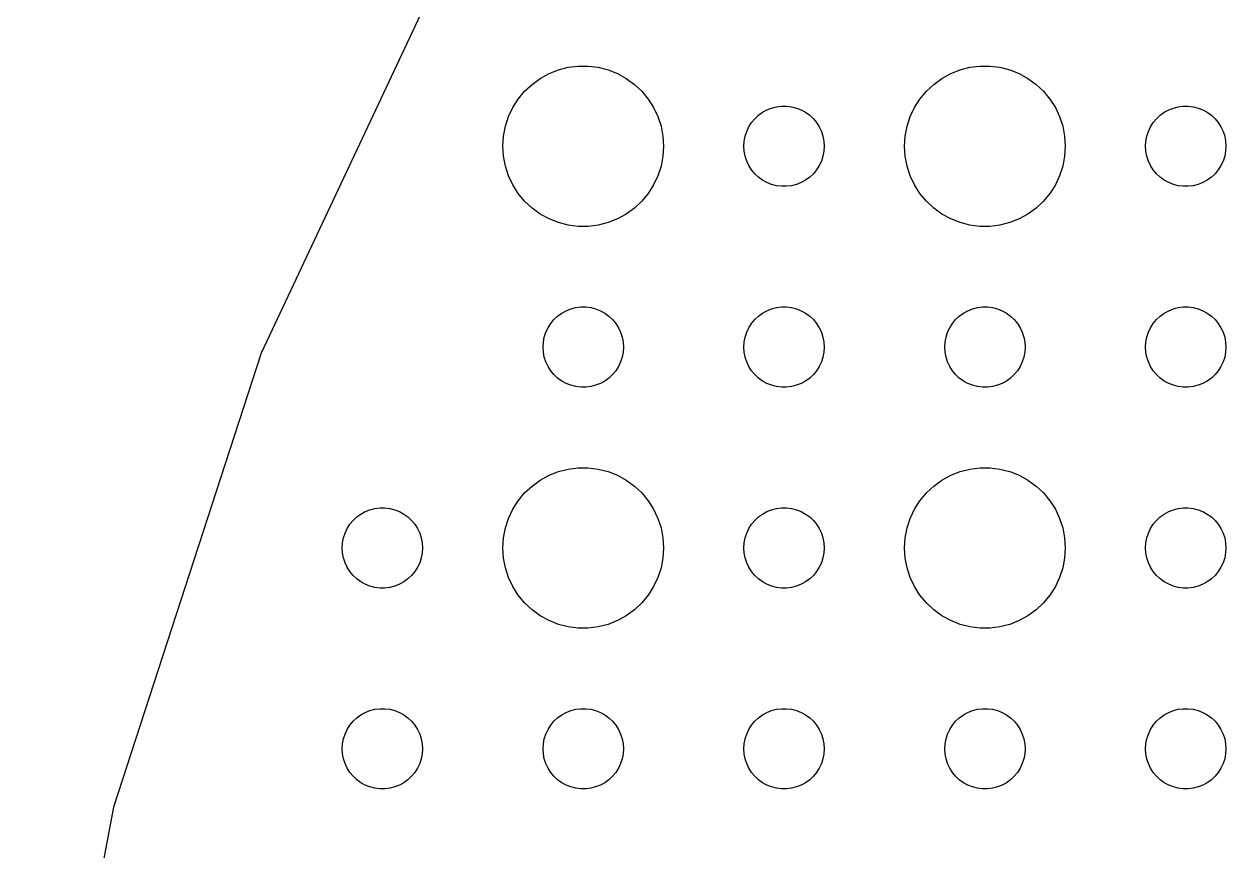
# Model space of a CAD drawing. Header units: metres. Extents: x -142 to 142, y -142 to 142.
# Drawn here: x -140.88 to -96, y 33.68 to 64.56 of the extents above; entities that cross this region are included whole.
import ezdxf

# ---------------------------------------------------------------- set-up
doc = ezdxf.new("R2010")
doc.units = ezdxf.units.M

msp = doc.modelspace()

# ---------------------------------------------------------------- linework, layer by layer
for p, q in [((-124.436, 68.409), (-132.028, 52.2737)), ((-121.277, 62.7145), (-120.927, 62.8532)), ((-120.927, 62.8532), (-120.562, 62.9469)), ((-120.562, 62.9469), (-120.188, 62.9941)), ((-120.188, 62.9941), (-119.812, 62.9941)), ((-119.812, 62.9941), (-119.438, 62.9469)), ((-119.438, 62.9469), (-119.073, 62.8532)), ((-119.073, 62.8532), (-118.723, 62.7145)), ((-106.277, 62.7145), (-105.927, 62.8532)), ((-105.927, 62.8532), (-105.562, 62.9469)), ((-105.562, 62.9469), (-105.188, 62.9941)), ((-105.188, 62.9941), (-104.812, 62.9941)), ((-104.812, 62.9941), (-104.438, 62.9469)), ((-104.438, 62.9469), (-104.073, 62.8532)), ((-104.073, 62.8532), (-103.723, 62.7145)), ((-121.912, 62.3115), (-121.607, 62.533)), ((-121.607, 62.533), (-121.277, 62.7145)), ((-118.723, 62.7145), (-118.393, 62.533)), ((-118.393, 62.533), (-118.088, 62.3115)), ((-106.912, 62.3115), (-106.607, 62.533)), ((-106.607, 62.533), (-106.277, 62.7145)), ((-103.723, 62.7145), (-103.393, 62.533)), ((-103.393, 62.533), (-103.088, 62.3115)), ((-122.427, 61.7634), (-122.187, 62.0536)), ((-122.187, 62.0536), (-121.912, 62.3115)), ((-118.088, 62.3115), (-117.813, 62.0536)), ((-117.813, 62.0536), (-117.573, 61.7634)), ((-107.427, 61.7634), (-107.187, 62.0536)), ((-107.187, 62.0536), (-106.912, 62.3115)), ((-103.088, 62.3115), (-102.813, 62.0536)), ((-102.813, 62.0536), (-102.573, 61.7634)), ((-122.629, 61.4453), (-122.427, 61.7634)), ((-117.573, 61.7634), (-117.371, 61.4453)), ((-112.781, 61.4734), (-112.594, 61.497)), ((-112.594, 61.497), (-112.406, 61.497)), ((-112.406, 61.497), (-112.219, 61.4734)), ((-107.629, 61.4453), (-107.427, 61.7634)), ((-102.573, 61.7634), (-102.371, 61.4453)), ((-97.7811, 61.4734), (-97.5942, 61.497)), ((-97.5942, 61.497), (-97.4058, 61.497)), ((-97.4058, 61.497), (-97.2189, 61.4734)), ((-122.906, 60.7461), (-122.789, 61.1044)), ((-122.789, 61.1044), (-122.629, 61.4453)), ((-117.371, 61.4453), (-117.211, 61.1044)), ((-117.211, 61.1044), (-117.094, 60.7461)), ((-113.593, 61.0268), (-113.456, 61.1558)), ((-113.456, 61.1558), (-113.304, 61.2665)), ((-113.304, 61.2665), (-113.139, 61.3572)), ((-113.139, 61.3572), (-112.964, 61.4266)), ((-112.964, 61.4266), (-112.781, 61.4734)), ((-112.219, 61.4734), (-112.036, 61.4266)), ((-112.036, 61.4266), (-111.861, 61.3572)), ((-111.861, 61.3572), (-111.696, 61.2665)), ((-111.696, 61.2665), (-111.544, 61.1558)), ((-111.544, 61.1558), (-111.407, 61.0268)), ((-107.906, 60.7461), (-107.789, 61.1044)), ((-107.789, 61.1044), (-107.629, 61.4453)), ((-102.371, 61.4453), (-102.211, 61.1044)), ((-102.211, 61.1044), (-102.094, 60.7461)), ((-98.5934, 61.0268), (-98.4561, 61.1558)), ((-98.4561, 61.1558), (-98.3037, 61.2665)), ((-98.3037, 61.2665), (-98.1387, 61.3572)), ((-98.1387, 61.3572), (-97.9635, 61.4266)), ((-97.9635, 61.4266), (-97.7811, 61.4734)), ((-97.2189, 61.4734), (-97.0365, 61.4266)), ((-97.0365, 61.4266), (-96.8613, 61.3572)), ((-96.8613, 61.3572), (-96.6963, 61.2665)), ((-96.6963, 61.2665), (-96.5439, 61.1558)), ((-96.5439, 61.1558), (-96.4065, 61.0268)), ((-122.976, 60.376), (-122.906, 60.7461)), ((-117.094, 60.7461), (-117.024, 60.376)), ((-113.895, 60.5522), (-113.814, 60.7226)), ((-113.814, 60.7226), (-113.714, 60.8817)), ((-113.714, 60.8817), (-113.593, 61.0268)), ((-111.407, 61.0268), (-111.286, 60.8817)), ((-111.286, 60.8817), (-111.186, 60.7226)), ((-111.186, 60.7226), (-111.105, 60.5522)), ((-107.976, 60.376), (-107.906, 60.7461)), ((-102.094, 60.7461), (-102.024, 60.376)), ((-98.8947, 60.5522), (-98.8145, 60.7226)), ((-98.8145, 60.7226), (-98.7135, 60.8817)), ((-98.7135, 60.8817), (-98.5934, 61.0268)), ((-96.4065, 61.0268), (-96.2865, 60.8817)), ((-96.2865, 60.8817), (-96.1855, 60.7226)), ((-96.1855, 60.7226), (-96.1053, 60.5522)), ((-123, 60), (-122.976, 60.376)), ((-117.024, 60.376), (-117, 60)), ((-114, 60), (-113.988, 60.188)), ((-113.988, 60.188), (-113.953, 60.373)), ((-113.953, 60.373), (-113.895, 60.5522)), ((-111.105, 60.5522), (-111.047, 60.373)), ((-111.047, 60.373), (-111.012, 60.188)), ((-111.012, 60.188), (-111, 60)), ((-108, 60), (-107.976, 60.376)), ((-102.024, 60.376), (-102, 60)), ((-99, 60), (-98.9882, 60.188)), ((-98.9882, 60.188), (-98.9529, 60.373)), ((-98.9529, 60.373), (-98.8947, 60.5522)), ((-96.1053, 60.5522), (-96.0471, 60.373)), ((-96.0471, 60.373), (-96.0118, 60.188)), ((-96.0118, 60.188), (-96, 60)), ((-122.976, 59.624), (-123, 60)), ((-117, 60), (-117.024, 59.624)), ((-113.988, 59.812), (-114, 60)), ((-113.953, 59.627), (-113.988, 59.812)), ((-111.012, 59.812), (-111.047, 59.627)), ((-111, 60), (-111.012, 59.812)), ((-107.976, 59.624), (-108, 60)), ((-102, 60), (-102.024, 59.624)), ((-98.9882, 59.812), (-99, 60)), ((-98.9529, 59.627), (-98.9882, 59.812)), ((-96.0118, 59.812), (-96.0471, 59.627)), ((-96, 60), (-96.0118, 59.812)), ((-122.906, 59.2539), (-122.976, 59.624)), ((-122.789, 58.8956), (-122.906, 59.2539)), ((-117.094, 59.2539), (-117.211, 58.8956)), ((-117.024, 59.624), (-117.094, 59.2539)), ((-113.895, 59.4478), (-113.953, 59.627)), ((-113.814, 59.2774), (-113.895, 59.4478)), ((-113.714, 59.1183), (-113.814, 59.2774)), ((-111.186, 59.2774), (-111.286, 59.1183)), ((-111.105, 59.4478), (-111.186, 59.2774)), ((-111.047, 59.627), (-111.105, 59.4478)), ((-107.906, 59.2539), (-107.976, 59.624)), ((-107.789, 58.8956), (-107.906, 59.2539)), ((-102.094, 59.2539), (-102.211, 58.8956)), ((-102.024, 59.624), (-102.094, 59.2539)), ((-98.8947, 59.4478), (-98.9529, 59.627)), ((-98.8145, 59.2774), (-98.8947, 59.4478)), ((-98.7135, 59.1183), (-98.8145, 59.2774)), ((-96.1855, 59.2774), (-96.2865, 59.1183)), ((-96.1053, 59.4478), (-96.1855, 59.2774)), ((-96.0471, 59.627), (-96.1053, 59.4478)), ((-122.629, 58.5547), (-122.789, 58.8956)), ((-117.211, 58.8956), (-117.371, 58.5547)), ((-113.593, 58.9732), (-113.714, 59.1183)), ((-113.456, 58.8442), (-113.593, 58.9732)), ((-113.304, 58.7335), (-113.456, 58.8442)), ((-111.544, 58.8442), (-111.696, 58.7335)), ((-111.407, 58.9732), (-111.544, 58.8442)), ((-111.286, 59.1183), (-111.407, 58.9732)), ((-107.629, 58.5547), (-107.789, 58.8956)), ((-102.211, 58.8956), (-102.371, 58.5547)), ((-98.5934, 58.9732), (-98.7135, 59.1183)), ((-98.4561, 58.8442), (-98.5934, 58.9732)), ((-98.3037, 58.7335), (-98.4561, 58.8442)), ((-96.5439, 58.8442), (-96.6963, 58.7335)), ((-96.4065, 58.9732), (-96.5439, 58.8442)), ((-96.2865, 59.1183), (-96.4065, 58.9732)), ((-122.427, 58.2366), (-122.629, 58.5547)), ((-117.371, 58.5547), (-117.573, 58.2366)), ((-113.139, 58.6428), (-113.304, 58.7335)), ((-112.964, 58.5734), (-113.139, 58.6428)), ((-112.781, 58.5266), (-112.964, 58.5734)), ((-112.594, 58.503), (-112.781, 58.5266)), ((-112.406, 58.503), (-112.594, 58.503)), ((-112.219, 58.5266), (-112.406, 58.503)), ((-112.036, 58.5734), (-112.219, 58.5266)), ((-111.861, 58.6428), (-112.036, 58.5734)), ((-111.696, 58.7335), (-111.861, 58.6428)), ((-107.427, 58.2366), (-107.629, 58.5547)), ((-102.371, 58.5547), (-102.573, 58.2366)), ((-98.1387, 58.6428), (-98.3037, 58.7335)), ((-97.9635, 58.5734), (-98.1387, 58.6428)), ((-97.7811, 58.5266), (-97.9635, 58.5734)), ((-97.5942, 58.503), (-97.7811, 58.5266)), ((-97.4058, 58.503), (-97.5942, 58.503)), ((-97.2189, 58.5266), (-97.4058, 58.503)), ((-97.0365, 58.5734), (-97.2189, 58.5266)), ((-96.8613, 58.6428), (-97.0365, 58.5734)), ((-96.6963, 58.7335), (-96.8613, 58.6428)), ((-122.187, 57.9464), (-122.427, 58.2366)), ((-121.912, 57.6885), (-122.187, 57.9464)), ((-117.813, 57.9464), (-118.088, 57.6885)), ((-117.573, 58.2366), (-117.813, 57.9464)), ((-107.187, 57.9464), (-107.427, 58.2366)), ((-106.912, 57.6885), (-107.187, 57.9464)), ((-102.813, 57.9464), (-103.088, 57.6885)), ((-102.573, 58.2366), (-102.813, 57.9464)), ((-121.607, 57.467), (-121.912, 57.6885)), ((-121.277, 57.2855), (-121.607, 57.467)), ((-118.393, 57.467), (-118.723, 57.2855)), ((-118.088, 57.6885), (-118.393, 57.467)), ((-106.607, 57.467), (-106.912, 57.6885)), ((-106.277, 57.2855), (-106.607, 57.467)), ((-103.393, 57.467), (-103.723, 57.2855)), ((-103.088, 57.6885), (-103.393, 57.467)), ((-120.927, 57.1468), (-121.277, 57.2855)), ((-120.562, 57.0531), (-120.927, 57.1468)), ((-120.188, 57.0059), (-120.562, 57.0531)), ((-119.812, 57.0059), (-120.188, 57.0059)), ((-119.438, 57.0531), (-119.812, 57.0059)), ((-119.073, 57.1468), (-119.438, 57.0531)), ((-118.723, 57.2855), (-119.073, 57.1468)), ((-105.927, 57.1468), (-106.277, 57.2855)), ((-105.562, 57.0531), (-105.927, 57.1468)), ((-105.188, 57.0059), (-105.562, 57.0531)), ((-104.812, 57.0059), (-105.188, 57.0059)), ((-104.438, 57.0531), (-104.812, 57.0059)), ((-104.073, 57.1468), (-104.438, 57.0531)), ((-103.723, 57.2855), (-104.073, 57.1468)), ((-120.804, 53.7665), (-120.639, 53.8572)), ((-120.639, 53.8572), (-120.464, 53.9266)), ((-120.464, 53.9266), (-120.281, 53.9734)), ((-120.281, 53.9734), (-120.094, 53.997)), ((-120.094, 53.997), (-119.906, 53.997)), ((-119.906, 53.997), (-119.719, 53.9734)), ((-119.719, 53.9734), (-119.536, 53.9266)), ((-119.536, 53.9266), (-119.361, 53.8572)), ((-119.361, 53.8572), (-119.196, 53.7665)), ((-113.304, 53.7665), (-113.139, 53.8572)), ((-113.139, 53.8572), (-112.964, 53.9266)), ((-112.964, 53.9266), (-112.781, 53.9734)), ((-112.781, 53.9734), (-112.594, 53.997)), ((-112.594, 53.997), (-112.406, 53.997)), ((-112.406, 53.997), (-112.219, 53.9734)), ((-112.219, 53.9734), (-112.036, 53.9266)), ((-112.036, 53.9266), (-111.861, 53.8572)), ((-111.861, 53.8572), (-111.696, 53.7665)), ((-105.804, 53.7665), (-105.639, 53.8572)), ((-105.639, 53.8572), (-105.464, 53.9266)), ((-105.464, 53.9266), (-105.281, 53.9734)), ((-105.281, 53.9734), (-105.094, 53.997)), ((-105.094, 53.997), (-104.906, 53.997)), ((-104.906, 53.997), (-104.719, 53.9734)), ((-104.719, 53.9734), (-104.536, 53.9266)), ((-104.536, 53.9266), (-104.361, 53.8572)), ((-104.361, 53.8572), (-104.196, 53.7665)), ((-98.3037, 53.7665), (-98.1387, 53.8572)), ((-98.1387, 53.8572), (-97.9635, 53.9266)), ((-97.9635, 53.9266), (-97.7811, 53.9734)), ((-97.7811, 53.9734), (-97.5942, 53.997)), ((-97.5942, 53.997), (-97.4058, 53.997)), ((-97.4058, 53.997), (-97.2189, 53.9734)), ((-97.2189, 53.9734), (-97.0365, 53.9266)), ((-97.0365, 53.9266), (-96.8613, 53.8572)), ((-96.8613, 53.8572), (-96.6963, 53.7665)), ((-121.214, 53.3817), (-121.093, 53.5268)), ((-121.093, 53.5268), (-120.956, 53.6558)), ((-120.956, 53.6558), (-120.804, 53.7665)), ((-119.196, 53.7665), (-119.044, 53.6558)), ((-119.044, 53.6558), (-118.907, 53.5268)), ((-118.907, 53.5268), (-118.786, 53.3817)), ((-113.714, 53.3817), (-113.593, 53.5268)), ((-113.593, 53.5268), (-113.456, 53.6558)), ((-113.456, 53.6558), (-113.304, 53.7665)), ((-111.696, 53.7665), (-111.544, 53.6558)), ((-111.544, 53.6558), (-111.407, 53.5268)), ((-111.407, 53.5268), (-111.286, 53.3817)), ((-106.214, 53.3817), (-106.093, 53.5268)), ((-106.093, 53.5268), (-105.956, 53.6558)), ((-105.956, 53.6558), (-105.804, 53.7665)), ((-104.196, 53.7665), (-104.044, 53.6558)), ((-104.044, 53.6558), (-103.907, 53.5268)), ((-103.907, 53.5268), (-103.786, 53.3817)), ((-98.7135, 53.3817), (-98.5934, 53.5268)), ((-98.5934, 53.5268), (-98.4561, 53.6558)), ((-98.4561, 53.6558), (-98.3037, 53.7665)), ((-96.6963, 53.7665), (-96.5439, 53.6558)), ((-96.5439, 53.6558), (-96.4065, 53.5268)), ((-96.4065, 53.5268), (-96.2865, 53.3817)), ((-121.453, 52.873), (-121.395, 53.0522)), ((-121.395, 53.0522), (-121.314, 53.2226)), ((-121.314, 53.2226), (-121.214, 53.3817)), ((-118.786, 53.3817), (-118.686, 53.2226)), ((-118.686, 53.2226), (-118.605, 53.0522)), ((-118.605, 53.0522), (-118.547, 52.873)), ((-113.953, 52.873), (-113.895, 53.0522)), ((-113.895, 53.0522), (-113.814, 53.2226)), ((-113.814, 53.2226), (-113.714, 53.3817)), ((-111.286, 53.3817), (-111.186, 53.2226)), ((-111.186, 53.2226), (-111.105, 53.0522)), ((-111.105, 53.0522), (-111.047, 52.873)), ((-106.453, 52.873), (-106.395, 53.0522)), ((-106.395, 53.0522), (-106.314, 53.2226)), ((-106.314, 53.2226), (-106.214, 53.3817)), ((-103.786, 53.3817), (-103.686, 53.2226)), ((-103.686, 53.2226), (-103.605, 53.0522)), ((-103.605, 53.0522), (-103.547, 52.873)), ((-98.9529, 52.873), (-98.8947, 53.0522)), ((-98.8947, 53.0522), (-98.8145, 53.2226)), ((-98.8145, 53.2226), (-98.7135, 53.3817)), ((-96.2865, 53.3817), (-96.1855, 53.2226)), ((-96.1855, 53.2226), (-96.1053, 53.0522)), ((-96.1053, 53.0522), (-96.0471, 52.873)), ((-121.5, 52.5), (-121.488, 52.688)), ((-121.488, 52.688), (-121.453, 52.873)), ((-118.547, 52.873), (-118.512, 52.688)), ((-118.512, 52.688), (-118.5, 52.5)), ((-114, 52.5), (-113.988, 52.688)), ((-113.988, 52.688), (-113.953, 52.873)), ((-111.047, 52.873), (-111.012, 52.688)), ((-111.012, 52.688), (-111, 52.5)), ((-106.5, 52.5), (-106.488, 52.688)), ((-106.488, 52.688), (-106.453, 52.873)), ((-103.547, 52.873), (-103.512, 52.688)), ((-103.512, 52.688), (-103.5, 52.5)), ((-99, 52.5), (-98.9882, 52.688)), ((-98.9882, 52.688), (-98.9529, 52.873)), ((-96.0471, 52.873), (-96.0118, 52.688)), ((-96.0118, 52.688), (-96, 52.5)), ((-132.028, 52.2737), (-137.539, 35.314)), ((-121.488, 52.312), (-121.5, 52.5)), ((-121.453, 52.127), (-121.488, 52.312)), ((-121.395, 51.9478), (-121.453, 52.127)), ((-118.547, 52.127), (-118.605, 51.9478)), ((-118.512, 52.312), (-118.547, 52.127)), ((-118.5, 52.5), (-118.512, 52.312)), ((-113.988, 52.312), (-114, 52.5)), ((-113.953, 52.127), (-113.988, 52.312)), ((-113.895, 51.9478), (-113.953, 52.127)), ((-111.047, 52.127), (-111.105, 51.9478)), ((-111.012, 52.312), (-111.047, 52.127)), ((-111, 52.5), (-111.012, 52.312)), ((-106.488, 52.312), (-106.5, 52.5)), ((-106.453, 52.127), (-106.488, 52.312)), ((-106.395, 51.9478), (-106.453, 52.127)), ((-103.547, 52.127), (-103.605, 51.9478)), ((-103.512, 52.312), (-103.547, 52.127)), ((-103.5, 52.5), (-103.512, 52.312)), ((-98.9882, 52.312), (-99, 52.5)), ((-98.9529, 52.127), (-98.9882, 52.312)), ((-98.8947, 51.9478), (-98.9529, 52.127)), ((-96.0471, 52.127), (-96.1053, 51.9478)), ((-96.0118, 52.312), (-96.0471, 52.127)), ((-96, 52.5), (-96.0118, 52.312)), ((-121.314, 51.7774), (-121.395, 51.9478)), ((-121.214, 51.6183), (-121.314, 51.7774)), ((-121.093, 51.4732), (-121.214, 51.6183)), ((-118.786, 51.6183), (-118.907, 51.4732)), ((-118.686, 51.7774), (-118.786, 51.6183)), ((-118.605, 51.9478), (-118.686, 51.7774)), ((-113.814, 51.7774), (-113.895, 51.9478)), ((-113.714, 51.6183), (-113.814, 51.7774)), ((-113.593, 51.4732), (-113.714, 51.6183)), ((-111.286, 51.6183), (-111.407, 51.4732)), ((-111.186, 51.7774), (-111.286, 51.6183)), ((-111.105, 51.9478), (-111.186, 51.7774)), ((-106.314, 51.7774), (-106.395, 51.9478)), ((-106.214, 51.6183), (-106.314, 51.7774)), ((-106.093, 51.4732), (-106.214, 51.6183)), ((-103.786, 51.6183), (-103.907, 51.4732)), ((-103.686, 51.7774), (-103.786, 51.6183)), ((-103.605, 51.9478), (-103.686, 51.7774)), ((-98.8145, 51.7774), (-98.8947, 51.9478)), ((-98.7135, 51.6183), (-98.8145, 51.7774)), ((-98.5934, 51.4732), (-98.7135, 51.6183)), ((-96.2865, 51.6183), (-96.4065, 51.4732)), ((-96.1855, 51.7774), (-96.2865, 51.6183)), ((-96.1053, 51.9478), (-96.1855, 51.7774)), ((-120.956, 51.3442), (-121.093, 51.4732)), ((-120.804, 51.2335), (-120.956, 51.3442)), ((-120.639, 51.1428), (-120.804, 51.2335)), ((-119.196, 51.2335), (-119.361, 51.1428)), ((-119.044, 51.3442), (-119.196, 51.2335)), ((-118.907, 51.4732), (-119.044, 51.3442)), ((-113.456, 51.3442), (-113.593, 51.4732)), ((-113.304, 51.2335), (-113.456, 51.3442)), ((-113.139, 51.1428), (-113.304, 51.2335)), ((-111.696, 51.2335), (-111.861, 51.1428)), ((-111.544, 51.3442), (-111.696, 51.2335)), ((-111.407, 51.4732), (-111.544, 51.3442)), ((-105.956, 51.3442), (-106.093, 51.4732)), ((-105.804, 51.2335), (-105.956, 51.3442)), ((-105.639, 51.1428), (-105.804, 51.2335)), ((-104.196, 51.2335), (-104.361, 51.1428)), ((-104.044, 51.3442), (-104.196, 51.2335)), ((-103.907, 51.4732), (-104.044, 51.3442)), ((-98.4561, 51.3442), (-98.5934, 51.4732)), ((-98.3037, 51.2335), (-98.4561, 51.3442)), ((-98.1387, 51.1428), (-98.3037, 51.2335)), ((-96.6963, 51.2335), (-96.8613, 51.1428)), ((-96.5439, 51.3442), (-96.6963, 51.2335)), ((-96.4065, 51.4732), (-96.5439, 51.3442)), ((-120.464, 51.0734), (-120.639, 51.1428)), ((-120.281, 51.0266), (-120.464, 51.0734)), ((-120.094, 51.003), (-120.281, 51.0266)), ((-119.906, 51.003), (-120.094, 51.003)), ((-119.719, 51.0266), (-119.906, 51.003)), ((-119.536, 51.0734), (-119.719, 51.0266)), ((-119.361, 51.1428), (-119.536, 51.0734)), ((-112.964, 51.0734), (-113.139, 51.1428)), ((-112.781, 51.0266), (-112.964, 51.0734)), ((-112.594, 51.003), (-112.781, 51.0266)), ((-112.406, 51.003), (-112.594, 51.003)), ((-112.219, 51.0266), (-112.406, 51.003)), ((-112.036, 51.0734), (-112.219, 51.0266)), ((-111.861, 51.1428), (-112.036, 51.0734)), ((-105.464, 51.0734), (-105.639, 51.1428)), ((-105.281, 51.0266), (-105.464, 51.0734)), ((-105.094, 51.003), (-105.281, 51.0266)), ((-104.906, 51.003), (-105.094, 51.003)), ((-104.719, 51.0266), (-104.906, 51.003)), ((-104.536, 51.0734), (-104.719, 51.0266)), ((-104.361, 51.1428), (-104.536, 51.0734)), ((-97.9635, 51.0734), (-98.1387, 51.1428)), ((-97.7811, 51.0266), (-97.9635, 51.0734)), ((-97.5942, 51.003), (-97.7811, 51.0266)), ((-97.4058, 51.003), (-97.5942, 51.003)), ((-97.2189, 51.0266), (-97.4058, 51.003)), ((-97.0365, 51.0734), (-97.2189, 51.0266)), ((-96.8613, 51.1428), (-97.0365, 51.0734)), ((-121.607, 47.533), (-121.277, 47.7145)), ((-121.277, 47.7145), (-120.927, 47.8532)), ((-120.927, 47.8532), (-120.562, 47.9469)), ((-120.562, 47.9469), (-120.188, 47.9941)), ((-120.188, 47.9941), (-119.812, 47.9941)), ((-119.812, 47.9941), (-119.438, 47.9469)), ((-119.438, 47.9469), (-119.073, 47.8532)), ((-119.073, 47.8532), (-118.723, 47.7145)), ((-118.723, 47.7145), (-118.393, 47.533)), ((-106.607, 47.533), (-106.277, 47.7145)), ((-106.277, 47.7145), (-105.927, 47.8532)), ((-105.927, 47.8532), (-105.562, 47.9469)), ((-105.562, 47.9469), (-105.188, 47.9941)), ((-105.188, 47.9941), (-104.812, 47.9941)), ((-104.812, 47.9941), (-104.438, 47.9469)), ((-104.438, 47.9469), (-104.073, 47.8532)), ((-104.073, 47.8532), (-103.723, 47.7145)), ((-103.723, 47.7145), (-103.393, 47.533)), ((-122.187, 47.0536), (-121.912, 47.3115)), ((-121.912, 47.3115), (-121.607, 47.533)), ((-118.393, 47.533), (-118.088, 47.3115)), ((-118.088, 47.3115), (-117.813, 47.0536)), ((-107.187, 47.0536), (-106.912, 47.3115)), ((-106.912, 47.3115), (-106.607, 47.533)), ((-103.393, 47.533), (-103.088, 47.3115)), ((-103.088, 47.3115), (-102.813, 47.0536)), ((-122.629, 46.4453), (-122.427, 46.7634)), ((-122.427, 46.7634), (-122.187, 47.0536)), ((-117.813, 47.0536), (-117.573, 46.7634)), ((-117.573, 46.7634), (-117.371, 46.4453)), ((-107.629, 46.4453), (-107.427, 46.7634)), ((-107.427, 46.7634), (-107.187, 47.0536)), ((-102.813, 47.0536), (-102.573, 46.7634)), ((-102.573, 46.7634), (-102.371, 46.4453)), ((-128.456, 46.1558), (-128.304, 46.2665)), ((-128.304, 46.2665), (-128.139, 46.3572)), ((-128.139, 46.3572), (-127.964, 46.4266)), ((-127.964, 46.4266), (-127.781, 46.4734)), ((-127.781, 46.4734), (-127.594, 46.497)), ((-127.594, 46.497), (-127.406, 46.497)), ((-127.406, 46.497), (-127.219, 46.4734)), ((-127.219, 46.4734), (-127.036, 46.4266)), ((-127.036, 46.4266), (-126.861, 46.3572)), ((-126.861, 46.3572), (-126.696, 46.2665)), ((-126.696, 46.2665), (-126.544, 46.1558)), ((-122.789, 46.1044), (-122.629, 46.4453)), ((-117.371, 46.4453), (-117.211, 46.1044)), ((-113.456, 46.1558), (-113.304, 46.2665)), ((-113.304, 46.2665), (-113.139, 46.3572)), ((-113.139, 46.3572), (-112.964, 46.4266)), ((-112.964, 46.4266), (-112.781, 46.4734)), ((-112.781, 46.4734), (-112.594, 46.497)), ((-112.594, 46.497), (-112.406, 46.497)), ((-112.406, 46.497), (-112.219, 46.4734)), ((-112.219, 46.4734), (-112.036, 46.4266)), ((-112.036, 46.4266), (-111.861, 46.3572)), ((-111.861, 46.3572), (-111.696, 46.2665)), ((-111.696, 46.2665), (-111.544, 46.1558)), ((-107.789, 46.1044), (-107.629, 46.4453)), ((-102.371, 46.4453), (-102.211, 46.1044)), ((-98.4561, 46.1558), (-98.3037, 46.2665)), ((-98.3037, 46.2665), (-98.1387, 46.3572)), ((-98.1387, 46.3572), (-97.9635, 46.4266)), ((-97.9635, 46.4266), (-97.7811, 46.4734)), ((-97.7811, 46.4734), (-97.5942, 46.497)), ((-97.5942, 46.497), (-97.4058, 46.497)), ((-97.4058, 46.497), (-97.2189, 46.4734)), ((-97.2189, 46.4734), (-97.0365, 46.4266)), ((-97.0365, 46.4266), (-96.8613, 46.3572)), ((-96.8613, 46.3572), (-96.6963, 46.2665)), ((-96.6963, 46.2665), (-96.5439, 46.1558)), ((-128.814, 45.7226), (-128.714, 45.8817)), ((-128.714, 45.8817), (-128.593, 46.0268)), ((-128.593, 46.0268), (-128.456, 46.1558)), ((-126.544, 46.1558), (-126.407, 46.0268)), ((-126.407, 46.0268), (-126.286, 45.8817)), ((-126.286, 45.8817), (-126.186, 45.7226)), ((-122.906, 45.7461), (-122.789, 46.1044)), ((-117.211, 46.1044), (-117.094, 45.7461)), ((-113.814, 45.7226), (-113.714, 45.8817)), ((-113.714, 45.8817), (-113.593, 46.0268)), ((-113.593, 46.0268), (-113.456, 46.1558)), ((-111.544, 46.1558), (-111.407, 46.0268)), ((-111.407, 46.0268), (-111.286, 45.8817)), ((-111.286, 45.8817), (-111.186, 45.7226)), ((-107.906, 45.7461), (-107.789, 46.1044)), ((-102.211, 46.1044), (-102.094, 45.7461)), ((-98.8145, 45.7226), (-98.7135, 45.8817)), ((-98.7135, 45.8817), (-98.5934, 46.0268)), ((-98.5934, 46.0268), (-98.4561, 46.1558)), ((-96.5439, 46.1558), (-96.4065, 46.0268)), ((-96.4065, 46.0268), (-96.2865, 45.8817)), ((-96.2865, 45.8817), (-96.1855, 45.7226)), ((-128.988, 45.188), (-128.953, 45.373)), ((-128.953, 45.373), (-128.895, 45.5522)), ((-128.895, 45.5522), (-128.814, 45.7226)), ((-126.186, 45.7226), (-126.105, 45.5522)), ((-126.105, 45.5522), (-126.047, 45.373)), ((-126.047, 45.373), (-126.012, 45.188)), ((-123, 45), (-122.976, 45.376)), ((-122.976, 45.376), (-122.906, 45.7461)), ((-117.094, 45.7461), (-117.024, 45.376)), ((-117.024, 45.376), (-117, 45)), ((-113.988, 45.188), (-113.953, 45.373)), ((-113.953, 45.373), (-113.895, 45.5522)), ((-113.895, 45.5522), (-113.814, 45.7226)), ((-111.186, 45.7226), (-111.105, 45.5522)), ((-111.105, 45.5522), (-111.047, 45.373)), ((-111.047, 45.373), (-111.012, 45.188)), ((-108, 45), (-107.976, 45.376)), ((-107.976, 45.376), (-107.906, 45.7461)), ((-102.094, 45.7461), (-102.024, 45.376)), ((-102.024, 45.376), (-102, 45)), ((-98.9882, 45.188), (-98.9529, 45.373)), ((-98.9529, 45.373), (-98.8947, 45.5522)), ((-98.8947, 45.5522), (-98.8145, 45.7226)), ((-96.1855, 45.7226), (-96.1053, 45.5522)), ((-96.1053, 45.5522), (-96.0471, 45.373)), ((-96.0471, 45.373), (-96.0118, 45.188)), ((-129, 45), (-128.988, 45.188)), ((-128.988, 44.812), (-129, 45)), ((-126.012, 45.188), (-126, 45)), ((-126, 45), (-126.012, 44.812)), ((-122.976, 44.624), (-123, 45)), ((-117, 45), (-117.024, 44.624)), ((-114, 45), (-113.988, 45.188)), ((-113.988, 44.812), (-114, 45)), ((-111.012, 45.188), (-111, 45)), ((-111, 45), (-111.012, 44.812)), ((-107.976, 44.624), (-108, 45)), ((-102, 45), (-102.024, 44.624)), ((-99, 45), (-98.9882, 45.188)), ((-98.9882, 44.812), (-99, 45)), ((-96.0118, 45.188), (-96, 45)), ((-96, 45), (-96.0118, 44.812)), ((-128.953, 44.627), (-128.988, 44.812)), ((-128.895, 44.4478), (-128.953, 44.627)), ((-128.814, 44.2774), (-128.895, 44.4478)), ((-126.105, 44.4478), (-126.186, 44.2774)), ((-126.047, 44.627), (-126.105, 44.4478)), ((-126.012, 44.812), (-126.047, 44.627)), ((-122.906, 44.2539), (-122.976, 44.624)), ((-117.024, 44.624), (-117.094, 44.2539)), ((-113.953, 44.627), (-113.988, 44.812)), ((-113.895, 44.4478), (-113.953, 44.627)), ((-113.814, 44.2774), (-113.895, 44.4478)), ((-111.105, 44.4478), (-111.186, 44.2774)), ((-111.047, 44.627), (-111.105, 44.4478)), ((-111.012, 44.812), (-111.047, 44.627)), ((-107.906, 44.2539), (-107.976, 44.624)), ((-102.024, 44.624), (-102.094, 44.2539)), ((-98.9529, 44.627), (-98.9882, 44.812)), ((-98.8947, 44.4478), (-98.9529, 44.627)), ((-98.8145, 44.2774), (-98.8947, 44.4478)), ((-96.1053, 44.4478), (-96.1855, 44.2774)), ((-96.0471, 44.627), (-96.1053, 44.4478)), ((-96.0118, 44.812), (-96.0471, 44.627)), ((-128.714, 44.1183), (-128.814, 44.2774)), ((-128.593, 43.9732), (-128.714, 44.1183)), ((-126.286, 44.1183), (-126.407, 43.9732)), ((-126.186, 44.2774), (-126.286, 44.1183)), ((-122.789, 43.8956), (-122.906, 44.2539)), ((-117.094, 44.2539), (-117.211, 43.8956)), ((-113.714, 44.1183), (-113.814, 44.2774)), ((-113.593, 43.9732), (-113.714, 44.1183)), ((-111.286, 44.1183), (-111.407, 43.9732)), ((-111.186, 44.2774), (-111.286, 44.1183)), ((-107.789, 43.8956), (-107.906, 44.2539)), ((-102.094, 44.2539), (-102.211, 43.8956)), ((-98.7135, 44.1183), (-98.8145, 44.2774)), ((-98.5934, 43.9732), (-98.7135, 44.1183)), ((-96.2865, 44.1183), (-96.4065, 43.9732)), ((-96.1855, 44.2774), (-96.2865, 44.1183)), ((-128.456, 43.8442), (-128.593, 43.9732)), ((-128.304, 43.7335), (-128.456, 43.8442)), ((-128.139, 43.6428), (-128.304, 43.7335)), ((-127.964, 43.5734), (-128.139, 43.6428)), ((-127.781, 43.5266), (-127.964, 43.5734)), ((-127.036, 43.5734), (-127.219, 43.5266)), ((-126.861, 43.6428), (-127.036, 43.5734)), ((-126.696, 43.7335), (-126.861, 43.6428)), ((-126.544, 43.8442), (-126.696, 43.7335)), ((-126.407, 43.9732), (-126.544, 43.8442)), ((-122.629, 43.5547), (-122.789, 43.8956)), ((-122.427, 43.2366), (-122.629, 43.5547)), ((-117.371, 43.5547), (-117.573, 43.2366)), ((-117.211, 43.8956), (-117.371, 43.5547)), ((-113.456, 43.8442), (-113.593, 43.9732)), ((-113.304, 43.7335), (-113.456, 43.8442)), ((-113.139, 43.6428), (-113.304, 43.7335)), ((-112.964, 43.5734), (-113.139, 43.6428)), ((-112.781, 43.5266), (-112.964, 43.5734)), ((-112.036, 43.5734), (-112.219, 43.5266)), ((-111.861, 43.6428), (-112.036, 43.5734)), ((-111.696, 43.7335), (-111.861, 43.6428)), ((-111.544, 43.8442), (-111.696, 43.7335)), ((-111.407, 43.9732), (-111.544, 43.8442)), ((-107.629, 43.5547), (-107.789, 43.8956)), ((-107.427, 43.2366), (-107.629, 43.5547)), ((-102.371, 43.5547), (-102.573, 43.2366)), ((-102.211, 43.8956), (-102.371, 43.5547)), ((-98.4561, 43.8442), (-98.5934, 43.9732)), ((-98.3037, 43.7335), (-98.4561, 43.8442)), ((-98.1387, 43.6428), (-98.3037, 43.7335)), ((-97.9635, 43.5734), (-98.1387, 43.6428)), ((-97.7811, 43.5266), (-97.9635, 43.5734)), ((-97.0365, 43.5734), (-97.2189, 43.5266)), ((-96.8613, 43.6428), (-97.0365, 43.5734)), ((-96.6963, 43.7335), (-96.8613, 43.6428)), ((-96.5439, 43.8442), (-96.6963, 43.7335)), ((-96.4065, 43.9732), (-96.5439, 43.8442)), ((-127.594, 43.503), (-127.781, 43.5266)), ((-127.406, 43.503), (-127.594, 43.503)), ((-127.219, 43.5266), (-127.406, 43.503)), ((-122.187, 42.9464), (-122.427, 43.2366)), ((-117.573, 43.2366), (-117.813, 42.9464)), ((-112.594, 43.503), (-112.781, 43.5266)), ((-112.406, 43.503), (-112.594, 43.503)), ((-112.219, 43.5266), (-112.406, 43.503)), ((-107.187, 42.9464), (-107.427, 43.2366)), ((-102.573, 43.2366), (-102.813, 42.9464)), ((-97.5942, 43.503), (-97.7811, 43.5266)), ((-97.4058, 43.503), (-97.5942, 43.503)), ((-97.2189, 43.5266), (-97.4058, 43.503)), ((-121.912, 42.6885), (-122.187, 42.9464)), ((-121.607, 42.467), (-121.912, 42.6885)), ((-118.088, 42.6885), (-118.393, 42.467)), ((-117.813, 42.9464), (-118.088, 42.6885)), ((-106.912, 42.6885), (-107.187, 42.9464)), ((-106.607, 42.467), (-106.912, 42.6885)), ((-103.088, 42.6885), (-103.393, 42.467)), ((-102.813, 42.9464), (-103.088, 42.6885)), ((-121.277, 42.2855), (-121.607, 42.467)), ((-120.927, 42.1468), (-121.277, 42.2855)), ((-118.723, 42.2855), (-119.073, 42.1468)), ((-118.393, 42.467), (-118.723, 42.2855)), ((-106.277, 42.2855), (-106.607, 42.467)), ((-105.927, 42.1468), (-106.277, 42.2855)), ((-103.723, 42.2855), (-104.073, 42.1468)), ((-103.393, 42.467), (-103.723, 42.2855)), ((-120.562, 42.0531), (-120.927, 42.1468)), ((-120.188, 42.0059), (-120.562, 42.0531)), ((-119.812, 42.0059), (-120.188, 42.0059)), ((-119.438, 42.0531), (-119.812, 42.0059)), ((-119.073, 42.1468), (-119.438, 42.0531)), ((-105.562, 42.0531), (-105.927, 42.1468)), ((-105.188, 42.0059), (-105.562, 42.0531)), ((-104.812, 42.0059), (-105.188, 42.0059)), ((-104.438, 42.0531), (-104.812, 42.0059)), ((-104.073, 42.1468), (-104.438, 42.0531)), ((-128.593, 38.5268), (-128.456, 38.6558)), ((-128.456, 38.6558), (-128.304, 38.7665)), ((-128.304, 38.7665), (-128.139, 38.8572)), ((-128.139, 38.8572), (-127.964, 38.9266)), ((-127.964, 38.9266), (-127.781, 38.9734)), ((-127.781, 38.9734), (-127.594, 38.997)), ((-127.594, 38.997), (-127.406, 38.997)), ((-127.406, 38.997), (-127.219, 38.9734)), ((-127.219, 38.9734), (-127.036, 38.9266)), ((-127.036, 38.9266), (-126.861, 38.8572)), ((-126.861, 38.8572), (-126.696, 38.7665)), ((-126.696, 38.7665), (-126.544, 38.6558)), ((-126.544, 38.6558), (-126.407, 38.5268)), ((-121.093, 38.5268), (-120.956, 38.6558)), ((-120.956, 38.6558), (-120.804, 38.7665)), ((-120.804, 38.7665), (-120.639, 38.8572)), ((-120.639, 38.8572), (-120.464, 38.9266)), ((-120.464, 38.9266), (-120.281, 38.9734)), ((-120.281, 38.9734), (-120.094, 38.997)), ((-120.094, 38.997), (-119.906, 38.997)), ((-119.906, 38.997), (-119.719, 38.9734)), ((-119.719, 38.9734), (-119.536, 38.9266)), ((-119.536, 38.9266), (-119.361, 38.8572)), ((-119.361, 38.8572), (-119.196, 38.7665)), ((-119.196, 38.7665), (-119.044, 38.6558)), ((-119.044, 38.6558), (-118.907, 38.5268)), ((-113.593, 38.5268), (-113.456, 38.6558)), ((-113.456, 38.6558), (-113.304, 38.7665)), ((-113.304, 38.7665), (-113.139, 38.8572)), ((-113.139, 38.8572), (-112.964, 38.9266)), ((-112.964, 38.9266), (-112.781, 38.9734)), ((-112.781, 38.9734), (-112.594, 38.997)), ((-112.594, 38.997), (-112.406, 38.997)), ((-112.406, 38.997), (-112.219, 38.9734)), ((-112.219, 38.9734), (-112.036, 38.9266)), ((-112.036, 38.9266), (-111.861, 38.8572)), ((-111.861, 38.8572), (-111.696, 38.7665)), ((-111.696, 38.7665), (-111.544, 38.6558)), ((-111.544, 38.6558), (-111.407, 38.5268)), ((-106.093, 38.5268), (-105.956, 38.6558)), ((-105.956, 38.6558), (-105.804, 38.7665)), ((-105.804, 38.7665), (-105.639, 38.8572)), ((-105.639, 38.8572), (-105.464, 38.9266)), ((-105.464, 38.9266), (-105.281, 38.9734)), ((-105.281, 38.9734), (-105.094, 38.997)), ((-105.094, 38.997), (-104.906, 38.997)), ((-104.906, 38.997), (-104.719, 38.9734)), ((-104.719, 38.9734), (-104.536, 38.9266)), ((-104.536, 38.9266), (-104.361, 38.8572)), ((-104.361, 38.8572), (-104.196, 38.7665)), ((-104.196, 38.7665), (-104.044, 38.6558)), ((-104.044, 38.6558), (-103.907, 38.5268)), ((-98.5934, 38.5268), (-98.4561, 38.6558)), ((-98.4561, 38.6558), (-98.3037, 38.7665)), ((-98.3037, 38.7665), (-98.1387, 38.8572)), ((-98.1387, 38.8572), (-97.9635, 38.9266)), ((-97.9635, 38.9266), (-97.7811, 38.9734)), ((-97.7811, 38.9734), (-97.5942, 38.997)), ((-97.5942, 38.997), (-97.4058, 38.997)), ((-97.4058, 38.997), (-97.2189, 38.9734)), ((-97.2189, 38.9734), (-97.0365, 38.9266)), ((-97.0365, 38.9266), (-96.8613, 38.8572)), ((-96.8613, 38.8572), (-96.6963, 38.7665)), ((-96.6963, 38.7665), (-96.5439, 38.6558)), ((-96.5439, 38.6558), (-96.4065, 38.5268)), ((-128.895, 38.0522), (-128.814, 38.2226)), ((-128.814, 38.2226), (-128.714, 38.3817)), ((-128.714, 38.3817), (-128.593, 38.5268)), ((-126.407, 38.5268), (-126.286, 38.3817)), ((-126.286, 38.3817), (-126.186, 38.2226)), ((-126.186, 38.2226), (-126.105, 38.0522)), ((-121.395, 38.0522), (-121.314, 38.2226)), ((-121.314, 38.2226), (-121.214, 38.3817)), ((-121.214, 38.3817), (-121.093, 38.5268)), ((-118.907, 38.5268), (-118.786, 38.3817)), ((-118.786, 38.3817), (-118.686, 38.2226)), ((-118.686, 38.2226), (-118.605, 38.0522)), ((-113.895, 38.0522), (-113.814, 38.2226)), ((-113.814, 38.2226), (-113.714, 38.3817)), ((-113.714, 38.3817), (-113.593, 38.5268)), ((-111.407, 38.5268), (-111.286, 38.3817)), ((-111.286, 38.3817), (-111.186, 38.2226)), ((-111.186, 38.2226), (-111.105, 38.0522)), ((-106.395, 38.0522), (-106.314, 38.2226)), ((-106.314, 38.2226), (-106.214, 38.3817)), ((-106.214, 38.3817), (-106.093, 38.5268)), ((-103.907, 38.5268), (-103.786, 38.3817)), ((-103.786, 38.3817), (-103.686, 38.2226)), ((-103.686, 38.2226), (-103.605, 38.0522)), ((-98.8947, 38.0522), (-98.8145, 38.2226)), ((-98.8145, 38.2226), (-98.7135, 38.3817)), ((-98.7135, 38.3817), (-98.5934, 38.5268)), ((-96.4065, 38.5268), (-96.2865, 38.3817)), ((-96.2865, 38.3817), (-96.1855, 38.2226)), ((-96.1855, 38.2226), (-96.1053, 38.0522)), ((-128.988, 37.688), (-128.953, 37.873)), ((-128.953, 37.873), (-128.895, 38.0522)), ((-126.105, 38.0522), (-126.047, 37.873)), ((-126.047, 37.873), (-126.012, 37.688)), ((-121.488, 37.688), (-121.453, 37.873)), ((-121.453, 37.873), (-121.395, 38.0522)), ((-118.605, 38.0522), (-118.547, 37.873)), ((-118.547, 37.873), (-118.512, 37.688)), ((-113.988, 37.688), (-113.953, 37.873)), ((-113.953, 37.873), (-113.895, 38.0522)), ((-111.105, 38.0522), (-111.047, 37.873)), ((-111.047, 37.873), (-111.012, 37.688)), ((-106.488, 37.688), (-106.453, 37.873)), ((-106.453, 37.873), (-106.395, 38.0522)), ((-103.605, 38.0522), (-103.547, 37.873)), ((-103.547, 37.873), (-103.512, 37.688)), ((-98.9882, 37.688), (-98.9529, 37.873)), ((-98.9529, 37.873), (-98.8947, 38.0522)), ((-96.1053, 38.0522), (-96.0471, 37.873)), ((-96.0471, 37.873), (-96.0118, 37.688)), ((-129, 37.5), (-128.988, 37.688)), ((-128.988, 37.312), (-129, 37.5)), ((-128.953, 37.127), (-128.988, 37.312)), ((-126.012, 37.312), (-126.047, 37.127)), ((-126.012, 37.688), (-126, 37.5)), ((-126, 37.5), (-126.012, 37.312)), ((-121.5, 37.5), (-121.488, 37.688)), ((-121.488, 37.312), (-121.5, 37.5)), ((-121.453, 37.127), (-121.488, 37.312)), ((-118.512, 37.312), (-118.547, 37.127)), ((-118.512, 37.688), (-118.5, 37.5)), ((-118.5, 37.5), (-118.512, 37.312)), ((-114, 37.5), (-113.988, 37.688)), ((-113.988, 37.312), (-114, 37.5)), ((-113.953, 37.127), (-113.988, 37.312)), ((-111.012, 37.312), (-111.047, 37.127)), ((-111.012, 37.688), (-111, 37.5)), ((-111, 37.5), (-111.012, 37.312)), ((-106.5, 37.5), (-106.488, 37.688)), ((-106.488, 37.312), (-106.5, 37.5)), ((-106.453, 37.127), (-106.488, 37.312)), ((-103.512, 37.312), (-103.547, 37.127)), ((-103.512, 37.688), (-103.5, 37.5)), ((-103.5, 37.5), (-103.512, 37.312)), ((-99, 37.5), (-98.9882, 37.688)), ((-98.9882, 37.312), (-99, 37.5)), ((-98.9529, 37.127), (-98.9882, 37.312)), ((-96.0118, 37.312), (-96.0471, 37.127)), ((-96.0118, 37.688), (-96, 37.5)), ((-96, 37.5), (-96.0118, 37.312)), ((-128.895, 36.9478), (-128.953, 37.127)), ((-128.814, 36.7774), (-128.895, 36.9478)), ((-126.105, 36.9478), (-126.186, 36.7774)), ((-126.047, 37.127), (-126.105, 36.9478)), ((-121.395, 36.9478), (-121.453, 37.127)), ((-121.314, 36.7774), (-121.395, 36.9478)), ((-118.605, 36.9478), (-118.686, 36.7774)), ((-118.547, 37.127), (-118.605, 36.9478)), ((-113.895, 36.9478), (-113.953, 37.127)), ((-113.814, 36.7774), (-113.895, 36.9478)), ((-111.105, 36.9478), (-111.186, 36.7774)), ((-111.047, 37.127), (-111.105, 36.9478)), ((-106.395, 36.9478), (-106.453, 37.127)), ((-106.314, 36.7774), (-106.395, 36.9478)), ((-103.605, 36.9478), (-103.686, 36.7774)), ((-103.547, 37.127), (-103.605, 36.9478)), ((-98.8947, 36.9478), (-98.9529, 37.127)), ((-98.8145, 36.7774), (-98.8947, 36.9478)), ((-96.1053, 36.9478), (-96.1855, 36.7774)), ((-96.0471, 37.127), (-96.1053, 36.9478)), ((-128.714, 36.6183), (-128.814, 36.7774)), ((-128.593, 36.4732), (-128.714, 36.6183)), ((-128.456, 36.3442), (-128.593, 36.4732)), ((-126.407, 36.4732), (-126.544, 36.3442)), ((-126.286, 36.6183), (-126.407, 36.4732)), ((-126.186, 36.7774), (-126.286, 36.6183)), ((-121.214, 36.6183), (-121.314, 36.7774)), ((-121.093, 36.4732), (-121.214, 36.6183)), ((-120.956, 36.3442), (-121.093, 36.4732)), ((-118.907, 36.4732), (-119.044, 36.3442)), ((-118.786, 36.6183), (-118.907, 36.4732)), ((-118.686, 36.7774), (-118.786, 36.6183)), ((-113.714, 36.6183), (-113.814, 36.7774)), ((-113.593, 36.4732), (-113.714, 36.6183)), ((-113.456, 36.3442), (-113.593, 36.4732)), ((-111.407, 36.4732), (-111.544, 36.3442)), ((-111.286, 36.6183), (-111.407, 36.4732)), ((-111.186, 36.7774), (-111.286, 36.6183)), ((-106.214, 36.6183), (-106.314, 36.7774)), ((-106.093, 36.4732), (-106.214, 36.6183)), ((-105.956, 36.3442), (-106.093, 36.4732)), ((-103.907, 36.4732), (-104.044, 36.3442)), ((-103.786, 36.6183), (-103.907, 36.4732)), ((-103.686, 36.7774), (-103.786, 36.6183)), ((-98.7135, 36.6183), (-98.8145, 36.7774)), ((-98.5934, 36.4732), (-98.7135, 36.6183)), ((-98.4561, 36.3442), (-98.5934, 36.4732)), ((-96.4065, 36.4732), (-96.5439, 36.3442)), ((-96.2865, 36.6183), (-96.4065, 36.4732)), ((-96.1855, 36.7774), (-96.2865, 36.6183)), ((-128.304, 36.2335), (-128.456, 36.3442)), ((-128.139, 36.1428), (-128.304, 36.2335)), ((-127.964, 36.0734), (-128.139, 36.1428)), ((-127.781, 36.0266), (-127.964, 36.0734)), ((-127.594, 36.003), (-127.781, 36.0266)), ((-127.406, 36.003), (-127.594, 36.003)), ((-127.219, 36.0266), (-127.406, 36.003)), ((-127.036, 36.0734), (-127.219, 36.0266)), ((-126.861, 36.1428), (-127.036, 36.0734)), ((-126.696, 36.2335), (-126.861, 36.1428)), ((-126.544, 36.3442), (-126.696, 36.2335)), ((-120.804, 36.2335), (-120.956, 36.3442)), ((-120.639, 36.1428), (-120.804, 36.2335)), ((-120.464, 36.0734), (-120.639, 36.1428)), ((-120.281, 36.0266), (-120.464, 36.0734)), ((-120.094, 36.003), (-120.281, 36.0266)), ((-119.906, 36.003), (-120.094, 36.003)), ((-119.719, 36.0266), (-119.906, 36.003)), ((-119.536, 36.0734), (-119.719, 36.0266)), ((-119.361, 36.1428), (-119.536, 36.0734)), ((-119.196, 36.2335), (-119.361, 36.1428)), ((-119.044, 36.3442), (-119.196, 36.2335)), ((-113.304, 36.2335), (-113.456, 36.3442)), ((-113.139, 36.1428), (-113.304, 36.2335)), ((-112.964, 36.0734), (-113.139, 36.1428)), ((-112.781, 36.0266), (-112.964, 36.0734)), ((-112.594, 36.003), (-112.781, 36.0266)), ((-112.406, 36.003), (-112.594, 36.003)), ((-112.219, 36.0266), (-112.406, 36.003)), ((-112.036, 36.0734), (-112.219, 36.0266)), ((-111.861, 36.1428), (-112.036, 36.0734)), ((-111.696, 36.2335), (-111.861, 36.1428)), ((-111.544, 36.3442), (-111.696, 36.2335)), ((-105.804, 36.2335), (-105.956, 36.3442)), ((-105.639, 36.1428), (-105.804, 36.2335)), ((-105.464, 36.0734), (-105.639, 36.1428)), ((-105.281, 36.0266), (-105.464, 36.0734)), ((-105.094, 36.003), (-105.281, 36.0266)), ((-104.906, 36.003), (-105.094, 36.003)), ((-104.719, 36.0266), (-104.906, 36.003)), ((-104.536, 36.0734), (-104.719, 36.0266)), ((-104.361, 36.1428), (-104.536, 36.0734)), ((-104.196, 36.2335), (-104.361, 36.1428)), ((-104.044, 36.3442), (-104.196, 36.2335)), ((-98.3037, 36.2335), (-98.4561, 36.3442)), ((-98.1387, 36.1428), (-98.3037, 36.2335)), ((-97.9635, 36.0734), (-98.1387, 36.1428)), ((-97.7811, 36.0266), (-97.9635, 36.0734)), ((-97.5942, 36.003), (-97.7811, 36.0266)), ((-97.4058, 36.003), (-97.5942, 36.003)), ((-97.2189, 36.0266), (-97.4058, 36.003)), ((-97.0365, 36.0734), (-97.2189, 36.0266)), ((-96.8613, 36.1428), (-97.0365, 36.0734)), ((-96.6963, 36.2335), (-96.8613, 36.1428)), ((-96.5439, 36.3442), (-96.6963, 36.2335)), ((-137.539, 35.314), (-140.88, 17.7973))]:
    msp.add_line(p, q)

doc.saveas('drawing.dxf')
